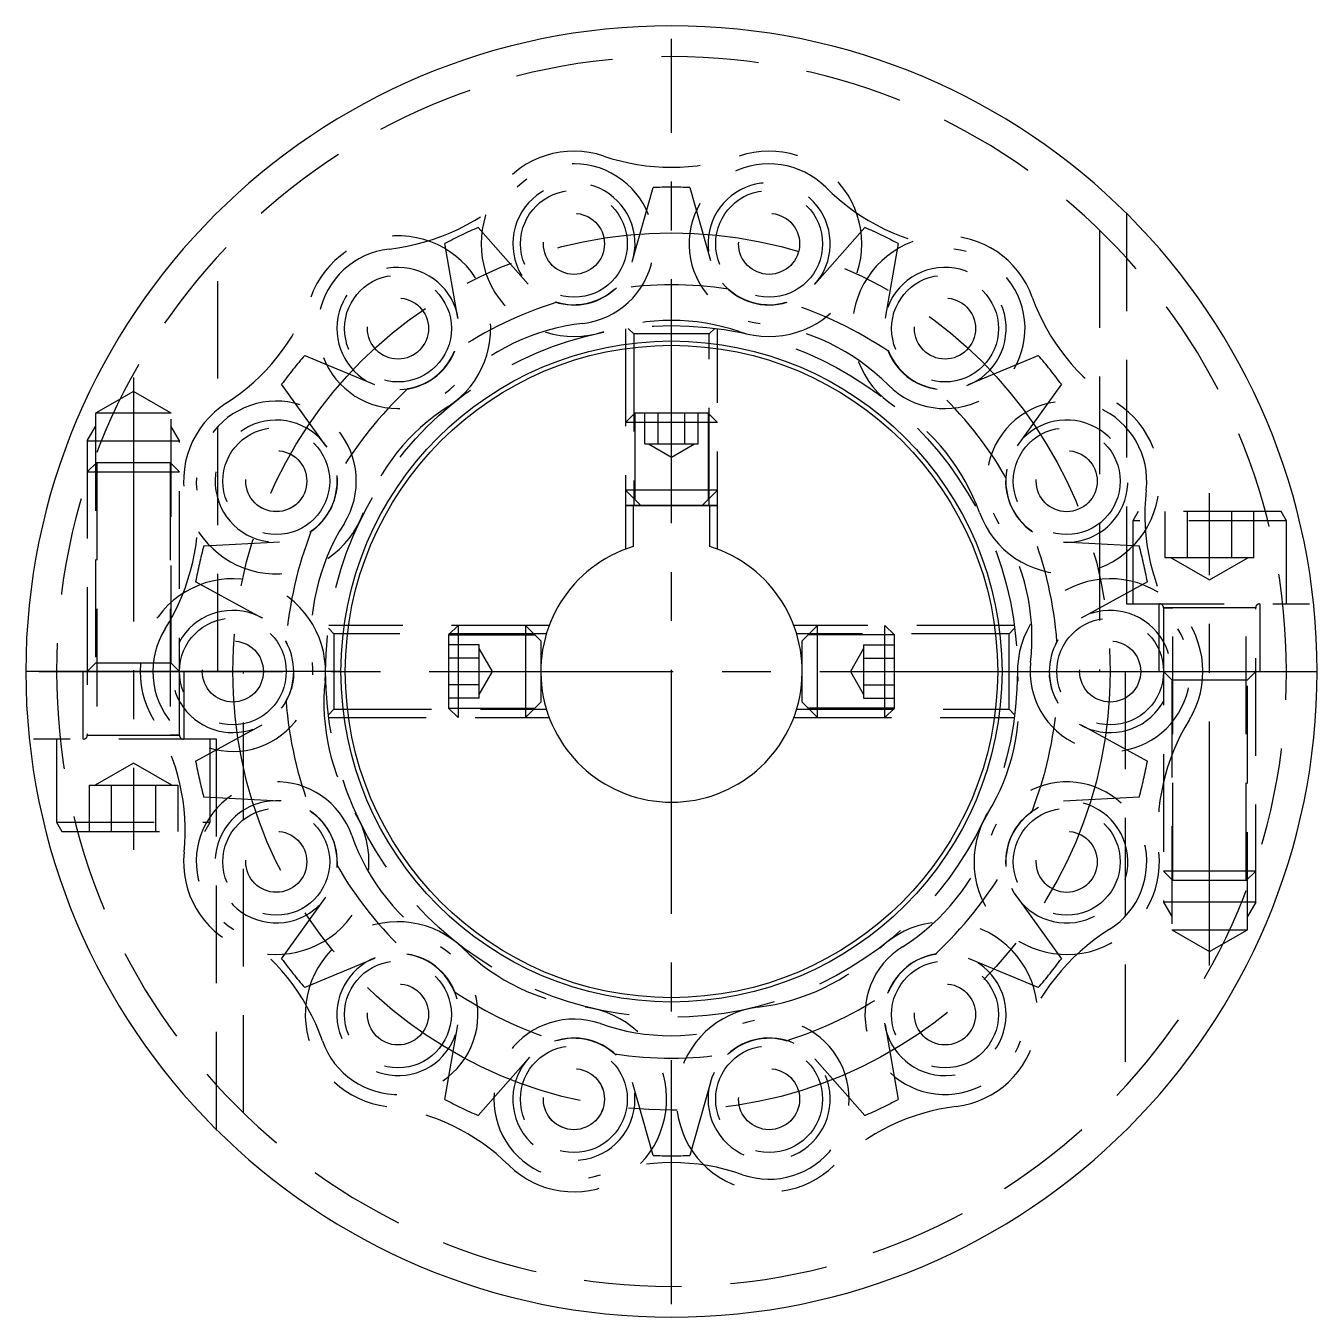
# Model space of a CAD drawing. Extents: x -7 to 197, y -8 to 201.
# Drawn here: x 113.2 to 197.2, y 10 to 94 of the extents above; entities that cross this region are included whole.
import ezdxf

# ---------------------------------------------------------------- set-up
doc = ezdxf.new("R2010")
doc.units = 0
doc.header["$LTSCALE"] = 0.5
doc.linetypes.add('CENTER', pattern=[50.8, 31.75, -6.35, 6.35, -6.35])
doc.linetypes.add('DASHED', pattern=[19.05, 12.7, -6.35])
for name, color, linetype in [('MSM_CENTER', 1, 'CENTER'), ('MSM_CONTINUOUS', 7, 'CONTINUOUS'), ('MSM_DASHED', 4, 'DASHED')]:
    doc.layers.add(name, color=color, linetype=linetype)

msp = doc.modelspace()

# ---------------------------------------------------------------- linework, layer by layer
at = {"layer": 'MSM_CENTER'}
for p, q in [((155.234, 10.84), (155.234, 93.16)), ((120.234, 71.13), (120.234, 40.4)), ((190.234, 32.87), (190.234, 63.6)), ((114.074, 52), (196.394, 52))]:
    msp.add_line(p, q, dxfattribs=at)
msp.add_circle((155.234, 52), 28.535, dxfattribs=at)
at = {"layer": 'MSM_CONTINUOUS'}
for p, q in [((157.734, 62.8), (152.734, 62.8)), ((152.734, 62.8), (152.734, 60.124)), ((157.734, 60.124), (157.734, 62.8)), ((133.734, 52), (113.234, 52)), ((133.734, 52), (113.234, 52)), ((176.734, 52), (197.234, 52)), ((176.734, 52), (197.234, 52))]:
    msp.add_line(p, q, dxfattribs=at)
for radius in [21.5, 21.217]:
    msp.add_circle((155.234, 52), radius, dxfattribs=at)
for radius, start, end in [(42, 0, 180), (8.5, 107.10464, 72.89536), (42, 180, 0)]:
    msp.add_arc((155.234, 52), radius, start, end, dxfattribs=at)
at = {"layer": 'MSM_DASHED'}
for p, q in [((152.695, 78.743), (154.033, 83.477)), ((156.435, 83.477), (157.773, 78.743)), ((184.834, 81.789), (184.834, 56.4)), ((142.659, 80.881), (145.918, 77.196)), ((164.55, 77.196), (167.809, 80.881)), ((183.084, 80.712), (183.084, 52)), ((141.343, 74.993), (140.494, 79.839)), ((169.974, 79.839), (169.125, 74.993)), ((125.734, 52), (125.734, 79.014)), ((152.234, 74.299), (152.234, 59.953)), ((152.415, 74.319), (152.416, 74.318)), ((152.416, 74.318), (152.776, 73.958)), ((152.776, 73.958), (152.776, 62.8)), ((157.693, 73.958), (152.776, 73.958)), ((157.693, 73.958), (158.053, 74.319)), ((157.693, 62.8), (157.693, 73.958)), ((158.234, 59.953), (158.234, 74.299)), ((131.373, 72.565), (135.909, 70.659)), ((174.56, 70.659), (179.095, 72.565)), ((132.743, 66.689), (129.875, 70.686)), ((180.593, 70.686), (177.726, 66.689)), ((120.234, 70.219), (117.776, 68.8)), ((122.693, 68.8), (120.234, 70.219)), ((117.776, 68.8), (117.776, 52.542)), ((122.693, 68.8), (117.776, 68.8)), ((122.693, 52.542), (122.693, 68.8)), ((152.848, 68.8), (152.234, 68.187)), ((158.234, 68.187), (152.234, 68.187)), ((157.621, 68.8), (152.848, 68.8)), ((152.848, 68.8), (152.848, 63.187)), ((152.848, 68.8), (152.848, 63.187)), ((153.502, 66.8), (153.502, 68.8)), ((154.368, 66.8), (154.368, 68.8)), ((156.1, 66.8), (156.1, 68.8)), ((156.966, 66.8), (156.966, 68.8)), ((158.234, 68.187), (157.621, 68.8)), ((157.621, 68.8), (157.621, 63.187)), ((157.621, 68.8), (157.621, 63.187)), ((117.234, 67), (117.776, 67.938)), ((123.234, 67), (122.693, 67.938)), ((117.234, 67), (117.234, 47.85)), ((117.234, 67), (123.234, 67)), ((123.234, 47.85), (123.234, 67)), ((153.502, 66.8), (156.966, 66.8)), ((153.734, 66.8), (155.234, 65.934)), ((155.234, 65.934), (156.734, 66.8)), ((117.848, 65.6), (117.234, 64.987)), ((117.848, 65.6), (122.621, 65.6)), ((117.848, 65.6), (117.848, 47.85)), ((117.848, 65.6), (117.848, 47.85)), ((123.234, 64.987), (122.621, 65.6)), ((122.621, 65.6), (122.621, 47.85)), ((122.621, 65.6), (122.621, 47.85)), ((117.234, 64.987), (123.234, 64.987)), ((152.234, 63.8), (153.234, 62.8)), ((158.234, 63.8), (152.234, 63.8)), ((157.234, 62.8), (158.234, 63.8)), ((152.234, 62.8), (158.234, 62.8)), ((158.234, 62.8), (152.234, 62.8)), ((152.234, 62.8), (158.234, 62.8)), ((152.234, 62.8), (158.234, 62.8)), ((185.581, 62.4), (185.234, 61.8)), ((194.888, 62.4), (185.581, 62.4)), ((187.347, 59.4), (187.347, 62.4)), ((188.791, 59.4), (188.791, 62.4)), ((191.678, 59.4), (191.678, 62.4)), ((193.121, 59.4), (193.121, 62.4)), ((195.234, 61.8), (194.888, 62.4)), ((195.234, 61.8), (185.234, 61.8)), ((185.234, 61.8), (185.234, 56.4)), ((195.234, 56.4), (195.234, 61.8)), ((124.814, 60.175), (129.727, 60.426)), ((180.742, 60.426), (185.655, 60.175)), ((193.121, 59.4), (187.347, 59.4)), ((187.734, 59.4), (190.234, 57.957)), ((190.234, 57.957), (192.734, 59.4)), ((128.597, 55.476), (124.279, 57.833)), ((186.189, 57.833), (181.872, 55.476)), ((184.834, 56.4), (196.731, 56.4)), ((186.934, 56.4), (186.934, 52)), ((193.534, 52), (193.534, 56.4)), ((187.234, 56.15), (187.234, 37)), ((193.234, 56.15), (187.234, 56.15)), ((187.234, 56.15), (187.848, 56.15)), ((187.234, 56.15), (187.848, 56.15)), ((187.848, 38.4), (187.848, 56.15)), ((187.848, 38.4), (187.848, 56.15)), ((192.621, 38.4), (192.621, 56.15)), ((193.234, 56.15), (192.621, 56.15)), ((192.621, 38.4), (192.621, 56.15)), ((193.234, 56.15), (192.621, 56.15)), ((193.234, 37), (193.234, 56.15)), ((133.276, 54.458), (132.916, 54.818)), ((147.281, 55), (132.935, 55)), ((141.348, 55), (140.734, 54.387)), ((141.348, 55), (141.348, 49)), ((146.734, 54), (145.734, 55)), ((145.734, 55), (145.734, 49)), ((177.533, 55), (163.187, 55)), ((164.734, 55), (163.734, 54)), ((164.734, 49), (164.734, 55)), ((169.734, 54.387), (169.121, 55)), ((169.121, 49), (169.121, 55)), ((177.552, 54.818), (177.193, 54.458)), ((147.097, 54.458), (133.276, 54.458)), ((133.276, 54.458), (133.276, 49.542)), ((140.734, 54.387), (140.734, 49.613)), ((140.734, 54.387), (146.348, 54.387)), ((146.734, 54), (146.734, 50)), ((177.193, 54.458), (163.372, 54.458)), ((163.734, 50), (163.734, 54)), ((169.734, 54.387), (164.121, 54.387)), ((169.734, 49.613), (169.734, 54.387)), ((177.193, 49.542), (177.193, 54.458)), ((142.734, 53.732), (140.734, 53.732)), ((142.734, 50.268), (142.734, 53.732)), ((143.6, 52), (142.734, 53.5)), ((167.734, 53.5), (166.868, 52)), ((167.734, 53.732), (169.734, 53.732)), ((167.734, 53.732), (167.734, 50.268)), ((117.776, 52.542), (117.234, 52)), ((122.693, 52.542), (117.776, 52.542)), ((123.234, 52), (122.693, 52.542)), ((142.734, 52.866), (140.734, 52.866)), ((167.734, 52.866), (169.734, 52.866)), ((116.934, 52), (116.934, 47.6)), ((123.534, 47.6), (123.534, 52)), ((127.384, 23.288), (127.384, 52)), ((142.734, 50.5), (143.6, 52)), ((166.868, 52), (167.734, 50.5)), ((184.734, 52), (184.734, 24.986)), ((187.234, 52), (187.776, 51.459)), ((187.776, 51.459), (187.776, 35.2)), ((187.776, 51.459), (192.693, 51.459)), ((192.693, 51.459), (193.234, 52)), ((192.693, 35.2), (192.693, 51.459)), ((142.734, 51.134), (140.734, 51.134)), ((167.734, 51.134), (169.734, 51.134)), ((142.734, 50.268), (140.734, 50.268)), ((140.734, 49.613), (141.348, 49)), ((140.734, 49.613), (146.348, 49.613)), ((145.734, 49), (146.734, 50)), ((163.734, 50), (164.734, 49)), ((169.734, 49.613), (164.121, 49.613)), ((167.734, 50.268), (169.734, 50.268)), ((169.121, 49), (169.734, 49.613)), ((132.916, 49.181), (133.276, 49.542)), ((132.935, 49), (147.281, 49)), ((133.276, 49.542), (147.097, 49.542)), ((163.187, 49), (177.533, 49)), ((163.371, 49.542), (177.193, 49.542)), ((177.193, 49.542), (177.553, 49.181)), ((124.279, 46.167), (128.597, 48.524)), ((181.872, 48.524), (186.189, 46.167)), ((125.634, 47.6), (113.737, 47.6)), ((115.234, 47.6), (115.234, 42.2)), ((117.234, 47.85), (123.234, 47.85)), ((117.234, 47.85), (117.848, 47.85)), ((117.234, 47.85), (117.848, 47.85)), ((123.234, 47.85), (122.621, 47.85)), ((123.234, 47.85), (122.621, 47.85)), ((125.234, 42.2), (125.234, 47.6)), ((125.634, 22.211), (125.634, 47.6)), ((120.234, 46.043), (117.734, 44.6)), ((122.734, 44.6), (120.234, 46.043)), ((117.347, 44.6), (117.347, 41.6)), ((117.347, 44.6), (123.121, 44.6)), ((118.791, 44.6), (118.791, 41.6)), ((121.678, 44.6), (121.678, 41.6)), ((123.121, 44.6), (123.121, 41.6)), ((129.727, 43.574), (124.814, 43.825)), ((185.655, 43.825), (180.742, 43.574)), ((115.234, 42.2), (125.234, 42.2)), ((115.234, 42.2), (115.581, 41.6)), ((124.888, 41.6), (125.234, 42.2)), ((115.581, 41.6), (124.888, 41.6)), ((193.234, 39.014), (187.234, 39.014)), ((187.234, 39.014), (187.848, 38.4)), ((192.621, 38.4), (193.234, 39.014)), ((192.621, 38.4), (187.848, 38.4)), ((129.875, 33.314), (132.743, 37.311)), ((177.726, 37.311), (180.593, 33.314)), ((193.234, 37), (187.234, 37)), ((187.234, 37), (187.776, 36.062)), ((193.234, 37), (192.693, 36.062)), ((187.776, 35.2), (192.693, 35.2)), ((187.776, 35.2), (190.234, 33.781)), ((190.234, 33.781), (192.693, 35.2)), ((135.909, 33.341), (131.373, 31.435)), ((179.095, 31.435), (174.56, 33.341)), ((140.494, 24.161), (141.343, 29.007)), ((169.125, 29.007), (169.974, 24.161)), ((145.918, 26.804), (142.659, 23.119)), ((167.809, 23.119), (164.55, 26.804)), ((154.033, 20.523), (152.695, 25.257)), ((157.773, 25.257), (156.435, 20.523))]:
    msp.add_line(p, q, dxfattribs=at)
for centre, radius in [((148.886, 79.82), 3.475), ((161.584, 79.819), 3.475), ((148.886, 79.82), 1.985), ((161.584, 79.819), 1.985), ((137.444, 74.309), 3.475), ((173.026, 74.309), 3.475), ((137.444, 74.309), 1.985), ((173.026, 74.309), 1.985), ((155.234, 52), 22.5), ((129.526, 64.382), 3.475), ((180.943, 64.381), 3.475), ((129.525, 64.38), 1.985), ((129.526, 64.382), 1.985), ((180.943, 64.381), 1.985), ((126.7, 52.001), 3.475), ((183.769, 51.999), 3.475), ((126.7, 52.001), 1.985), ((183.769, 51.999), 1.985), ((129.524, 39.621), 3.475), ((180.943, 39.62), 3.475), ((129.524, 39.621), 1.985), ((180.943, 39.62), 1.985), ((137.442, 29.692), 3.475), ((173.025, 29.69), 3.475), ((137.442, 29.692), 1.985), ((173.025, 29.69), 1.985), ((148.884, 24.181), 3.475), ((161.584, 24.181), 3.475), ((148.884, 24.181), 1.985), ((148.885, 24.181), 1.985), ((161.584, 24.181), 1.985)]:
    msp.add_circle(centre, radius, dxfattribs=at)
for centre, radius, start, end in [((155.234, 52), 40, 0, 180), ((148.884, 79.819), 6.03, 71.22547, 288.77453), ((161.584, 79.819), 6.03, 251.22547, 108.77453), ((148.886, 79.82), 5.205, 276.40619, 135.02181), ((155.234, 98.499), 13.7, 251.22547, 288.77453), ((161.584, 79.819), 5.205, 44.97819, 263.59381), ((135.301, 93.394), 14, 276.40619, 315.02181), ((148.886, 79.82), 3.975, 342.42635, 231.23182), ((155.234, 52), 31.5, 87.81442, 92.18558), ((161.584, 79.819), 3.975, 318.18719, 197.96), ((175.169, 93.394), 14, 224.97819, 263.59381), ((155.234, 52), 31.5, 113.52871, 117.89986), ((155.234, 52), 31.5, 62.10014, 66.47129), ((137.444, 74.309), 6.03, 302.65347, 160.20253), ((173.024, 74.31), 6.03, 19.79747, 237.34653), ((137.444, 74.309), 5.205, 96.40619, 315.02181), ((173.026, 74.309), 5.205, 224.97819, 83.59381), ((137.444, 74.309), 3.975, 9.3875, 249.42147), ((173.026, 74.309), 3.975, 290.96855, 179.77944), ((148.886, 79.82), 3.975, 251.74494, 314.04175), ((148.885, 79.82), 3.96, 253.71384, 312.00044), ((155.234, 52), 25.15, 81.54055, 98.45945), ((161.584, 79.819), 3.975, 220.17872, 287.28866), ((161.584, 79.82), 3.96, 227.99956, 286.28616), ((118.88, 80.992), 13.7, 302.65347, 340.20253), ((155.234, 52), 25.15, 107.25484, 124.17373), ((155.234, 52), 25.15, 55.82627, 72.74516), ((191.588, 80.992), 13.7, 199.79747, 237.34653), ((155.234, 61.139), 13.7, 71.22547, 108.77453), ((151.029, 60.735), 14, 96.40619, 135.02181), ((159.441, 60.734), 14, 44.97819, 83.59381), ((155.234, 52), 31.5, 139.243, 143.61415), ((137.444, 74.309), 3.975, 271.5784, 338.70291), ((137.443, 74.31), 3.96, 279.42813, 337.71473), ((173.026, 74.309), 3.975, 200.33895, 262.67418), ((173.025, 74.31), 3.96, 202.28527, 260.57187), ((155.234, 52), 31.5, 36.38585, 40.757), ((155.234, 52), 25.15, 132.96912, 149.88802), ((155.234, 52), 25.15, 30.11198, 47.03088), ((129.525, 64.38), 6.03, 122.65347, 340.20253), ((129.526, 64.382), 5.205, 327.83419, 186.44981), ((148.089, 57.698), 13.7, 122.65347, 160.20253), ((162.379, 57.698), 13.7, 19.79747, 57.34653), ((180.943, 64.381), 6.03, 199.79747, 57.34653), ((180.943, 64.381), 5.205, 353.55019, 212.16581), ((129.526, 64.382), 3.975, 33.88411, 282.6845), ((180.943, 64.381), 3.975, 266.98693, 146.49908), ((129.526, 64.382), 3.975, 303.15079, 5.40903), ((180.943, 64.381), 3.975, 168.7779, 235.87456), ((129.525, 64.381), 3.96, 305.14241, 3.42901), ((180.943, 64.381), 3.96, 176.57099, 234.85759), ((110.443, 62.225), 14, 327.83419, 6.44981), ((200.026, 62.223), 14, 173.55019, 212.16581), ((145.783, 54.158), 14, 147.83419, 186.44981), ((164.685, 54.156), 14, 353.55019, 32.16581), ((155.234, 52), 25.15, 158.68341, 175.60231), ((155.234, 52), 25.15, 4.39769, 21.31659), ((155.234, 52), 31.5, 164.95728, 169.32843), ((155.234, 52), 31.5, 10.67157, 15.04272), ((126.7, 52.001), 6.03, 354.08147, 211.63053), ((183.769, 52.001), 6.03, 328.36747, 185.91653), ((186.984, 56.15), 0.25, 0, 90), ((193.484, 56.15), 0.25, 90, 180), ((126.7, 52.001), 3.975, 60.58831, 300.88259), ((183.769, 51.999), 3.975, 239.51076, 128.32707), ((126.7, 52.001), 5.205, 147.83419, 6.44981), ((183.769, 51.999), 5.205, 173.55019, 32.16581), ((126.7, 52.001), 3.975, 26.4491, 30.11708), ((126.699, 52), 3.96, 330.8567, 29.1433), ((183.769, 52), 3.96, 150.8567, 209.1433), ((183.769, 51.999), 3.975, 148.93296, 153.30813), ((155.234, 52), 40, 180, 0), ((126.7, 52.001), 3.975, 322.97877, 359.11826), ((146.325, 49.966), 13.7, 174.08147, 211.63053), ((164.144, 49.967), 13.7, 328.36747, 5.91653), ((183.769, 51.999), 3.975, 183.09298, 211.30663), ((155.234, 52), 25.15, 184.39769, 201.31659), ((155.234, 52), 25.15, 338.68341, 355.60231), ((109.901, 41.654), 13.7, 354.08147, 31.63053), ((200.568, 41.653), 13.7, 148.36747, 185.91653), ((116.984, 47.85), 0.25, 270, 0), ((123.484, 47.85), 0.25, 180, 270), ((155.234, 52), 31.5, 190.67157, 195.04272), ((155.234, 52), 31.5, 344.95728, 349.32843), ((129.524, 39.621), 5.205, 19.26219, 237.87781), ((180.943, 39.62), 5.205, 302.12019, 160.73581), ((129.524, 39.621), 3.975, 85.34195, 334.13665), ((129.524, 39.621), 3.975, 354.55687, 56.77689), ((129.525, 39.619), 3.96, 356.57099, 54.85759), ((180.943, 39.62), 3.975, 117.34548, 184.47192), ((180.943, 39.619), 3.96, 125.14241, 183.42901), ((180.943, 39.62), 3.975, 205.44101, 95.05812), ((129.526, 39.619), 6.03, 174.08147, 31.63053), ((180.943, 39.62), 6.03, 148.36747, 5.91653), ((147.654, 45.957), 14, 199.26219, 237.87781), ((162.813, 45.956), 14, 302.12019, 340.73581), ((155.234, 52), 25.15, 210.11198, 227.03088), ((155.234, 52), 25.15, 312.96912, 329.88802), ((137.442, 29.692), 6.03, 45.50947, 263.05853), ((173.027, 29.691), 6.03, 276.93947, 134.48853), ((119.313, 23.356), 14, 19.26219, 57.87781), ((191.154, 23.354), 14, 122.12019, 160.73581), ((137.442, 29.692), 5.205, 199.26219, 57.87781), ((137.442, 29.692), 3.975, 14.37893, 81.53127), ((151.269, 43.766), 13.7, 225.50947, 263.05853), ((159.2, 43.766), 13.7, 276.93947, 314.48853), ((173.025, 29.69), 5.205, 122.12019, 340.73581), ((173.025, 29.69), 3.975, 97.54865, 159.86584), ((155.234, 52), 31.5, 216.38585, 220.757), ((137.442, 29.692), 3.975, 111.78931, 352.34381), ((137.443, 29.69), 3.96, 22.28527, 80.57187), ((173.025, 29.69), 3.975, 188.07166, 76.86127), ((173.025, 29.69), 3.96, 99.42813, 157.71473), ((155.234, 52), 31.5, 319.243, 323.61415), ((155.234, 52), 25.15, 235.82627, 252.74516), ((155.234, 52), 25.15, 287.25484, 304.17373), ((148.885, 24.181), 6.03, 225.50947, 83.05853), ((161.584, 24.181), 6.03, 96.93947, 314.48853), ((148.884, 24.181), 5.205, 70.69219, 289.30781), ((155.234, 42.306), 14, 250.69219, 289.30781), ((161.584, 24.181), 5.205, 250.69219, 109.30781), ((148.884, 24.181), 3.975, 46.14243, 108.49764), ((148.885, 24.18), 3.96, 47.99956, 106.28616), ((161.584, 24.181), 3.975, 65.94503, 133.05777), ((161.584, 24.18), 3.96, 73.71384, 132.00044), ((148.884, 24.181), 3.975, 136.61378, 25.40947), ((155.234, 52), 25.15, 261.54055, 278.45945), ((161.584, 24.181), 3.975, 153.99229, 43.59702), ((135.058, 10.106), 13.7, 45.50947, 83.05853), ((155.234, 52), 31.5, 242.10014, 246.47129), ((175.41, 10.106), 13.7, 96.93947, 134.48853), ((155.234, 52), 31.5, 293.52871, 297.89986), ((155.234, 52), 31.5, 267.81442, 272.18558), ((155.234, 6.056), 14, 70.69219, 109.30781)]:
    msp.add_arc(centre, radius, start, end, dxfattribs=at)

doc.saveas('drawing.dxf')
